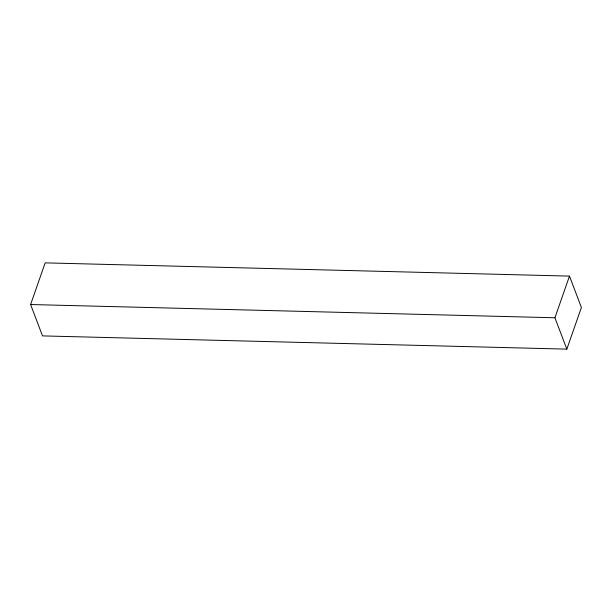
<?xml version="1.0" encoding="UTF-8"?>
<svg xmlns="http://www.w3.org/2000/svg" width="612" height="612" viewBox="0 0 612 612"><rect width="100%" height="100%" fill="white"/><g stroke="black" fill="none" stroke-linecap="round" stroke-linejoin="round"><path stroke-width="0.92" d="M30.6 304.531L45.173 262.869L569.489 276.104L581.4 307.469L566.827 349.131L42.511 335.896L30.6 304.531L554.916 317.766L566.827 349.131M554.916 317.766L569.489 276.104"/></g></svg>
